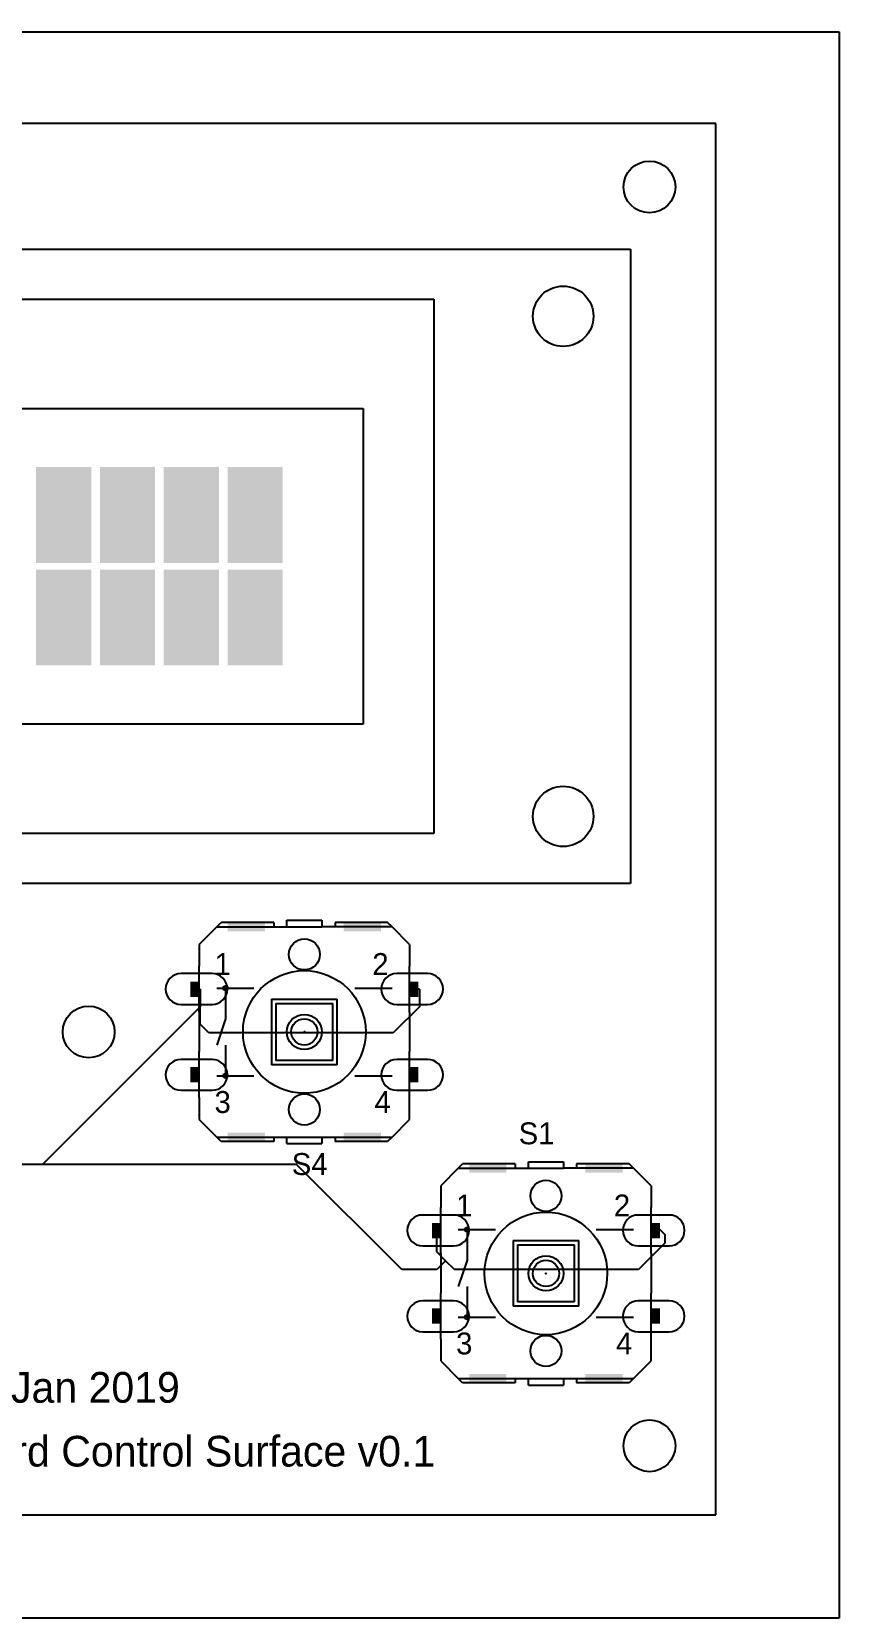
# Model space of a CAD drawing. Extents: x -2 to 130, y -6 to 86.
# Drawn here: x 83.2 to 130, y -6 to 86 of the extents above; entities that cross this region are included whole.
import ezdxf

# ---------------------------------------------------------------- set-up
doc = ezdxf.new("R2010")
doc.units = 0
for name, color, linetype in [('1', 12, 'CONTINUOUS'), ('16', 132, 'CONTINUOUS'), ('17', 110, 'CONTINUOUS'), ('20', 31, 'CONTINUOUS'), ('21', 253, 'CONTINUOUS'), ('23', 53, 'CONTINUOUS'), ('25', 253, 'CONTINUOUS'), ('51', 253, 'CONTINUOUS')]:
    doc.layers.add(name, color=color, linetype=linetype)

# ---------------------------------------------------------------- blocks, each defined once
blk = doc.blocks.new('RECT')
blk.add_solid([(-0.5, -0.5), (0.5, -0.5), (-0.5, 0.5), (0.5, 0.5)])
blk = doc.blocks.new('LONGP100')
blk.add_lwpolyline([(-0.5, -0.5), (0.5, -0.5, 1), (0.5, 0.5), (-0.5, 0.5, 1)], format="xyb", close=True)

msp = doc.modelspace()

# ---------------------------------------------------------------- linework, layer by layer
at = {"layer": '1'}
for p, q in [((-2, 86), (130, 86)), ((130, 86), (130, -6)), ((92.964, 30.48), (92.7516, 30.4892)), ((92.964, 28.448), (92.964, 30.48)), ((105.664, 30.48), (105.2484, 30.4892)), ((105.664, 30.48), (105.664, 29.464)), ((105.664, 29.464), (104.14, 27.94)), ((93.472, 27.94), (92.964, 28.448)), ((104.14, 27.94), (93.472, 27.94)), ((98.552, 20.32), (35.052, 20.32)), ((104.648, 14.224), (98.552, 20.32)), ((119.38, 16.764), (119.2484, 16.4892)), ((119.38, 16.764), (119.888, 16.256)), ((106.68, 16.256), (106.7516, 16.4892)), ((106.68, 15.24), (106.68, 16.256)), ((119.888, 15.748), (118.364, 14.224)), ((119.888, 16.256), (119.888, 15.748)), ((107.188, 14.732), (106.68, 15.24)), ((107.188, 14.732), (106.68, 14.224)), ((107.696, 14.224), (107.188, 14.732)), ((106.68, 14.224), (104.648, 14.224)), ((118.364, 14.224), (107.696, 14.224)), ((130, -6), (-2, -6))]:
    msp.add_line(p, q, dxfattribs=at)
at = {"layer": '16'}
for p, q in [((-2, 86), (130, 86)), ((130, 86), (130, -6)), ((92.964, 30.48), (92.7516, 30.4892)), ((92.964, 30.48), (92.964, 29.464)), ((92.964, 29.464), (83.82, 20.32)), ((83.82, 20.32), (72.644, 20.32)), ((130, -6), (-2, -6))]:
    msp.add_line(p, q, dxfattribs=at)
at = {"layer": '20'}
for p, q in [((122.84, 80.68), (0, 80.68)), ((122.84, 0), (122.84, 80.68)), ((0, 0), (122.84, 0))]:
    msp.add_line(p, q, dxfattribs=at)
for centre, radius in [((119, 77), 1.5), ((114, 69.5), 1.75), ((114, 40.5), 1.75), ((99, 32.4958), 0.9017), ((86.5, 28), 1.5), ((99, 23.5042), 0.9017), ((113, 18.4958), 0.9017), ((113, 9.5042), 0.9017), ((119, 4), 1.5)]:
    msp.add_circle(centre, radius, dxfattribs=at)
at = {"layer": '21'}
for p, q in [((2.1, 73.4), (117.9, 73.4)), ((117.9, 73.4), (117.9, 36.6)), ((15.5, 70.5), (106.5, 70.5)), ((106.5, 70.5), (106.5, 39.5)), ((19.6, 64.15), (102.4, 64.15)), ((102.4, 64.15), (102.4, 45.85)), ((102.4, 45.85), (19.6, 45.85)), ((106.5, 39.5), (15.5, 39.5)), ((117.9, 36.6), (2.1, 36.6)), ((93.92, 34.096), (92.904, 33.08)), ((93.92, 34.096), (94.174, 34.35)), ((93.92, 34.096), (97.222, 34.096)), ((97.222, 34.35), (94.174, 34.35)), ((97.222, 34.35), (97.222, 34.096)), ((97.222, 34.096), (97.984, 34.096)), ((97.984, 34.096), (97.984, 34.477)), ((97.984, 34.477), (100.016, 34.477)), ((97.984, 34.096), (100.016, 34.096)), ((100.016, 34.477), (100.016, 34.096)), ((100.778, 34.096), (100.016, 34.096)), ((103.826, 34.35), (100.778, 34.35)), ((100.778, 34.35), (100.778, 34.096)), ((104.08, 34.096), (100.778, 34.096)), ((104.08, 34.096), (103.826, 34.35)), ((105.096, 33.08), (104.08, 34.096)), ((92.904, 33.08), (92.904, 31.81)), ((105.096, 33.08), (105.096, 31.81)), ((97.095, 29.905), (100.905, 29.905)), ((97.095, 29.905), (97.095, 26.095)), ((97.349, 29.651), (100.651, 29.651)), ((97.349, 29.651), (97.349, 26.349)), ((100.651, 26.349), (100.651, 29.651)), ((100.905, 26.095), (100.905, 29.905)), ((92.904, 29.143), (92.904, 26.857)), ((105.096, 29.143), (105.096, 26.857)), ((100.905, 26.095), (97.095, 26.095)), ((100.651, 26.349), (97.349, 26.349)), ((92.904, 24.19), (92.904, 22.92)), ((105.096, 22.92), (105.096, 24.19)), ((92.904, 22.92), (93.92, 21.904)), ((104.08, 21.904), (105.096, 22.92)), ((93.92, 21.904), (97.222, 21.904)), ((94.174, 21.65), (93.92, 21.904)), ((97.222, 21.65), (94.174, 21.65)), ((97.222, 21.904), (97.222, 21.65)), ((97.222, 21.904), (97.984, 21.904)), ((97.984, 21.523), (97.984, 21.904)), ((97.984, 21.904), (100.016, 21.904)), ((97.984, 21.523), (100.016, 21.523)), ((100.016, 21.904), (100.016, 21.523)), ((100.016, 21.904), (100.778, 21.904)), ((100.778, 21.904), (100.778, 21.65)), ((100.778, 21.904), (104.08, 21.904)), ((103.826, 21.65), (100.778, 21.65)), ((104.08, 21.904), (103.826, 21.65)), ((107.92, 20.096), (108.174, 20.35)), ((111.222, 20.35), (108.174, 20.35)), ((111.222, 20.35), (111.222, 20.096)), ((111.984, 20.096), (111.984, 20.477)), ((111.984, 20.477), (114.016, 20.477)), ((114.016, 20.477), (114.016, 20.096)), ((117.826, 20.35), (114.778, 20.35)), ((114.778, 20.35), (114.778, 20.096)), ((118.08, 20.096), (117.826, 20.35)), ((107.92, 20.096), (106.904, 19.08)), ((107.92, 20.096), (111.222, 20.096)), ((111.222, 20.096), (111.984, 20.096)), ((111.984, 20.096), (114.016, 20.096)), ((114.778, 20.096), (114.016, 20.096)), ((118.08, 20.096), (114.778, 20.096)), ((119.096, 19.08), (118.08, 20.096)), ((106.904, 19.08), (106.904, 17.81)), ((119.096, 19.08), (119.096, 17.81)), ((111.095, 15.905), (114.905, 15.905)), ((111.095, 15.905), (111.095, 12.095)), ((111.349, 15.651), (114.651, 15.651)), ((111.349, 15.651), (111.349, 12.349)), ((114.651, 12.349), (114.651, 15.651)), ((114.905, 12.095), (114.905, 15.905)), ((106.904, 15.143), (106.904, 12.857)), ((119.096, 15.143), (119.096, 12.857)), ((114.905, 12.095), (111.095, 12.095)), ((114.651, 12.349), (111.349, 12.349)), ((106.904, 10.19), (106.904, 8.92)), ((119.096, 8.92), (119.096, 10.19)), ((106.904, 8.92), (107.92, 7.904)), ((118.08, 7.904), (119.096, 8.92)), ((107.92, 7.904), (111.222, 7.904)), ((108.174, 7.65), (107.92, 7.904)), ((111.222, 7.65), (108.174, 7.65)), ((111.222, 7.904), (111.222, 7.65)), ((111.222, 7.904), (111.984, 7.904)), ((111.984, 7.523), (111.984, 7.904)), ((111.984, 7.904), (114.016, 7.904)), ((111.984, 7.523), (114.016, 7.523)), ((114.016, 7.904), (114.016, 7.523)), ((114.016, 7.904), (114.778, 7.904)), ((114.778, 7.904), (114.778, 7.65)), ((114.778, 7.904), (118.08, 7.904)), ((117.826, 7.65), (114.778, 7.65)), ((118.08, 7.904), (117.826, 7.65))]:
    msp.add_line(p, q, dxfattribs=at)
for centre, radius in [((99, 28), 3.556), ((99, 28), 1.016), ((99, 28), 0.762), ((113, 14), 3.556), ((113, 14), 1.016), ((113, 14), 0.762)]:
    msp.add_circle(centre, radius, dxfattribs=at)
at = {"layer": '23'}
for p in [(99, 28), (113, 14)]:
    msp.add_point(p, dxfattribs=at)
at = {"layer": '51'}
for p, q in [((92.904, 29.143), (92.904, 31.81)), ((105.096, 29.143), (105.096, 31.81)), ((93.92, 30.54), (94.428, 30.54)), ((94.428, 30.54), (94.428, 28.762)), ((94.428, 30.54), (96.079, 30.54)), ((101.921, 30.54), (104.08, 30.54)), ((94.428, 28.762), (93.92, 27.238)), ((92.904, 24.19), (92.904, 26.857)), ((94.428, 27.238), (94.428, 25.46)), ((105.096, 24.19), (105.096, 26.857)), ((93.92, 25.46), (94.428, 25.46)), ((94.428, 25.46), (96.079, 25.46)), ((101.921, 25.46), (104.08, 25.46)), ((106.904, 15.143), (106.904, 17.81)), ((119.096, 15.143), (119.096, 17.81)), ((107.92, 16.54), (108.428, 16.54)), ((108.428, 16.54), (108.428, 14.762)), ((108.428, 16.54), (110.079, 16.54)), ((115.921, 16.54), (118.08, 16.54)), ((108.428, 14.762), (107.92, 13.238)), ((108.428, 13.238), (108.428, 11.46)), ((106.904, 10.19), (106.904, 12.857)), ((119.096, 10.19), (119.096, 12.857)), ((107.92, 11.46), (108.428, 11.46)), ((108.428, 11.46), (110.079, 11.46)), ((115.921, 11.46), (118.08, 11.46))]:
    msp.add_line(p, q, dxfattribs=at)
for centre in [(94.428, 30.54), (94.428, 25.46), (108.428, 16.54), (108.428, 11.46)]:
    msp.add_circle(centre, 0.127, dxfattribs=at)

# ---------------------------------------------------------------- block references
at = {"layer": '17', "xscale": 1.7907, "yscale": 1.7907}
for p in [(92.7516, 30.4892), (92.7516, 30.4892), (105.2484, 30.4892), (105.2484, 30.4892), (92.7516, 25.5108), (92.7516, 25.5108), (105.2484, 25.5108), (105.2484, 25.5108), (106.7516, 16.4892), (106.7516, 16.4892), (119.2484, 16.4892), (119.2484, 16.4892), (106.7516, 11.5108), (106.7516, 11.5108), (119.2484, 11.5108), (119.2484, 11.5108)]:
    msp.add_blockref('LONGP100', p, dxfattribs=at)
at = {"layer": '21'}
for p, xscale, yscale in [((85.05, 57.975), 3.2, 5.55), ((88.75, 57.975), 3.2, 5.55), ((92.45, 57.975), 3.2, 5.55), ((96.15, 57.975), 3.2, 5.55), ((85.05, 52.025), 3.2, 5.55), ((88.75, 52.025), 3.2, 5.55), ((92.45, 52.025), 3.2, 5.55), ((96.15, 52.025), 3.2, 5.55), ((95.6345, 34.096), 2.159, 0.508), ((102.3655, 34.096), 2.159, 0.508), ((95.6345, 21.904), 2.159, 0.508), ((102.3655, 21.904), 2.159, 0.508), ((109.6345, 20.096), 2.159, 0.508), ((116.3655, 20.096), 2.159, 0.508), ((109.6345, 7.904), 2.159, 0.508), ((116.3655, 7.904), 2.159, 0.508)]:
    msp.add_blockref('RECT', p, dxfattribs=dict(at, xscale=xscale, yscale=yscale))
at = {"layer": '51', "xscale": 0.508, "yscale": 0.889}
for p in [(92.65, 30.4765), (105.35, 30.4765), (92.65, 25.5235), (105.35, 25.5235), (106.65, 16.4765), (119.35, 16.4765), (106.65, 11.5235), (119.35, 11.5235)]:
    msp.add_blockref('RECT', p, dxfattribs=at)

# ---------------------------------------------------------------- texts
at = {"layer": '21'}
for s, height, p in [('1', 1.27, (93.793, 31.302)), ('2', 1.27, (102.937, 31.302)), ('3', 1.27, (93.793, 23.301)), ('4', 1.27, (103.064, 23.301)), ('1', 1.27, (107.793, 17.302)), ('2', 1.27, (116.937, 17.302)), ('3', 1.27, (107.793, 9.301)), ('4', 1.27, (117.064, 9.301)), ('Jan 2019', 1.778, (82, 6.5)), ('Standard Control Surface v0.1', 1.778, (74.6, 2.8))]:
    msp.add_text(s, height=height, dxfattribs=at).set_placement(p)
at = {"layer": '25'}
for s, p in [('S1', (111.42, 21.485)), ('S4', (98.27, 19.705))]:
    msp.add_text(s, height=1.27, dxfattribs=at).set_placement(p)

doc.saveas('drawing.dxf')
